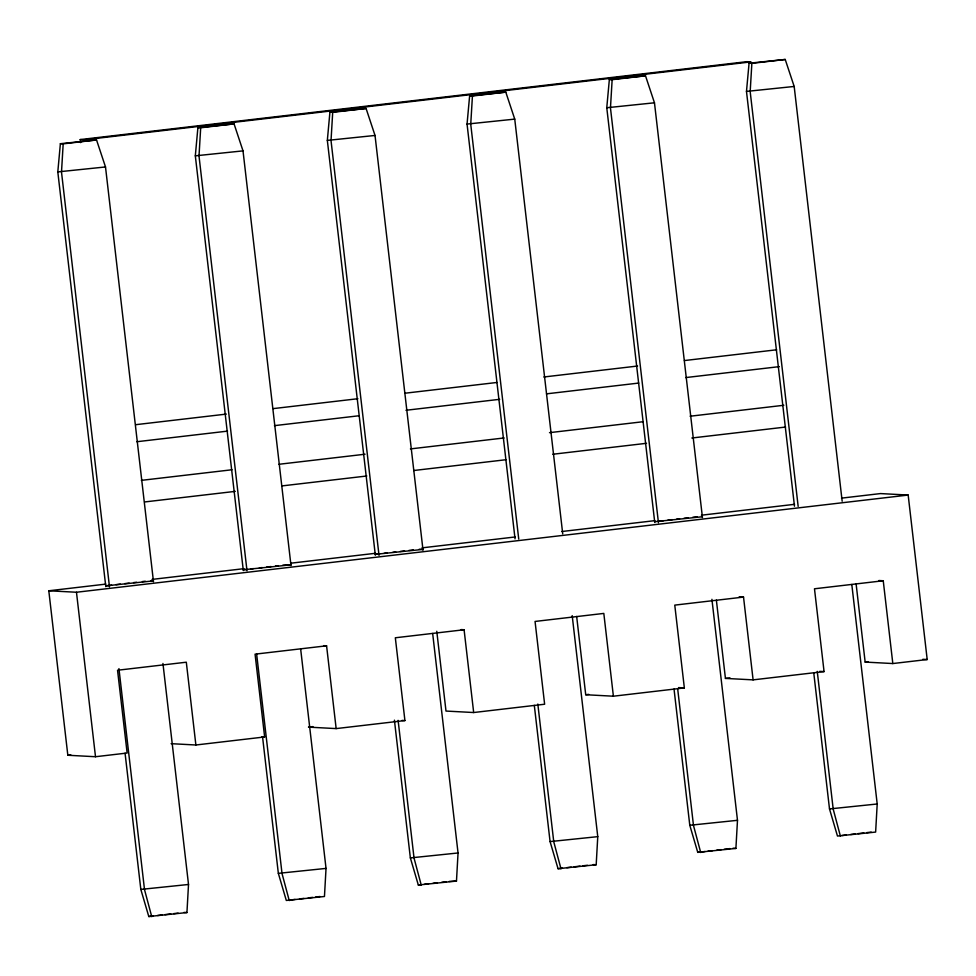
<?xml version="1.0" encoding="UTF-8"?>
<svg xmlns="http://www.w3.org/2000/svg" width="976" height="976" viewBox="0 0 976 976"><rect width="100%" height="100%" fill="white"/><g stroke="black" fill="none" stroke-linecap="round" stroke-linejoin="round"><path stroke-width="1.46" d="M125.062 753.179L140.825 889.417L148.791 916.525L186.941 912.56L188.514 884.476L162.943 663.46M300.645 648.906L326.033 868.408L324.459 896.493L286.31 900.458L278.343 873.349L262.581 737.112M394.414 720.166L410.359 857.916L418.326 885.025L456.475 881.072L458.049 852.975L432.661 633.485M534.311 705.355L550.074 841.593L558.04 868.701L596.19 864.736L597.763 836.652L572.192 615.636M674.026 689.032L689.788 825.269L697.755 852.365L735.904 848.412L737.49 820.316L711.919 599.313M851.804 584.49L877.204 803.992L875.631 832.077L837.469 836.042L829.502 808.933L813.74 672.696M153.488 581.72L105.506 166.957L96.539 139.958L63.184 143.85L61.5 172.093L109.483 586.869M291.007 565.653L243.012 150.877L234.057 123.879L200.69 127.783L199.006 156.026L247.001 570.789M423.023 550.22L375.028 135.457L366.073 108.458L332.706 112.35L331.023 140.593L379.017 555.368M562.737 533.896L514.742 119.121L505.788 92.122L472.433 96.026L470.737 124.269L518.732 539.033M702.452 517.561L654.469 102.797L645.502 75.799L612.147 79.69L610.464 107.933L658.446 522.709M842.166 501.237L794.183 86.461L785.216 59.463L751.862 63.367L750.178 91.61L798.161 506.385M105.798 586.674L57.804 171.898L60.378 143.704L96.539 139.958M243.317 570.594L195.322 155.831L197.896 127.636L234.057 123.879M375.333 555.173L327.338 140.398L329.912 112.203L366.073 108.458M515.047 538.837L467.053 124.074L469.627 95.88L505.788 92.122M654.762 522.514L606.767 107.738L609.353 79.544L645.502 75.799M794.476 506.19L746.481 91.415L749.068 63.22L785.216 59.463M80.215 139.58L746.896 61.671L750.995 61.891L84.314 139.8L80.215 139.58L80.569 142.606M105.506 166.957L57.804 171.898M243.012 150.877L195.322 155.831M375.028 135.457L327.338 140.398M514.742 119.121L467.053 124.074M654.469 102.797L606.767 107.738M794.183 86.461L746.481 91.415M135.664 424.694L226.371 414.092M273.231 408.615L357.887 398.72M404.747 393.243L496.967 382.47M543.827 376.992L637.56 366.037M684.42 360.559L776.64 349.786M136.86 441.725L227.567 431.124M274.427 425.646L359.083 415.752M405.955 410.274L499.675 399.318M546.548 393.84L638.755 383.068M685.628 377.59L779.348 366.634M141.337 480.363L232.032 469.761M278.904 464.283L365.073 454.218M410.42 448.911L504.153 437.956M549.5 432.661L643.233 421.705M690.093 416.227L783.826 405.272M144.607 501.957L235.314 491.367M282.174 485.889L366.83 475.995M413.69 470.517L505.91 459.733M552.77 454.255L646.502 443.311M691.85 438.004L785.582 427.049M841.495 498.138L880.498 493.575L908.168 495.052L927.2 659.532L892.82 663.546L883.243 580.757L814.484 588.784L824.061 671.586L753.106 679.869L743.529 597.08L674.77 605.12L684.347 687.909L613.392 696.205L603.815 613.416L535.055 621.444L544.632 704.233L473.677 712.529L464.088 629.74L395.329 637.779L404.918 720.569L336.159 728.596L326.582 645.807L255.065 654.164L264.642 736.953L195.883 744.993L186.306 662.204L117.547 670.244L127.136 753.033L95.502 756.729L67.832 755.253L48.8 590.785L105.811 584.112M152 579.415L244.073 568.654M290.86 563.189L375.382 553.307M421.998 547.865L515.133 536.971M561.712 531.53L654.859 520.647M701.427 515.206L794.574 504.324M111.569 585.173L105.701 585.856L153.391 580.903L150.938 580.781M115.973 584.648L120.365 584.136M124.769 583.624L129.174 583.111M133.566 582.599L136.506 582.257M142.374 581.574L145.302 581.22M246.147 569.435L243.219 569.777L290.909 564.836L282.82 565.153M250.551 568.923L253.492 568.581M259.348 567.898L262.288 567.556M266.692 567.044L271.084 566.531M275.488 566.007L278.416 565.665M379.64 553.843L375.235 554.356L422.925 549.403L419.241 549.207M384.032 553.331L386.972 552.977M392.84 552.294L395.768 551.952M400.172 551.44L404.564 550.928M408.968 550.415L413.373 549.903M659.068 521.184L663.473 520.672M667.865 520.159L672.269 519.635M676.673 519.122L679.601 518.781M684.005 518.268L688.409 517.756M692.801 517.243L697.206 516.731M702.366 516.755L654.664 521.696M48.8 590.785L76.47 592.249L908.168 495.052M67.832 755.253L70.845 754.912M312.967 726.608L308.489 727.132L336.159 728.596M576.657 616.454L585.722 694.729L588.735 694.375M716.372 600.13L725.436 678.405L729.963 677.881M856.098 583.807L865.151 662.082L868.14 661.728M188.514 884.476L140.825 889.417M326.033 868.408L278.343 873.349M458.049 852.975L410.359 857.916M597.763 836.652L550.074 841.593M737.49 820.316L689.788 825.269M877.204 803.992L829.502 808.933M148.791 916.525L153.183 916.013M157.587 915.5L161.992 914.976M164.92 914.634L170.788 913.951M173.728 913.609L178.12 913.097M290.702 899.933L295.106 899.421M299.51 898.908L303.902 898.396M308.306 897.883L312.71 897.371M315.638 897.029L320.043 896.505M418.326 885.025L421.254 884.683M424.182 884.341L428.586 883.829M432.99 883.304L437.394 882.792M441.786 882.28L446.191 881.767M449.119 881.426L456.475 881.072M558.04 868.701L562.432 868.176M566.836 867.664L571.241 867.152M574.169 866.81L580.037 866.127M582.977 865.785L587.369 865.273M697.755 852.365L705.087 851.511M708.015 851.17L712.419 850.657M716.823 850.133L721.227 849.62M724.155 849.279L730.024 848.595M841.873 835.529L846.265 835.005M850.669 834.492L855.074 833.98M858.002 833.638L863.87 832.955M866.81 832.613L871.202 832.101M749.068 63.22L751.862 63.367M609.353 79.544L612.147 79.69M469.627 95.88L472.433 96.026M329.912 112.203L332.706 112.35M197.896 127.636L200.69 127.783M60.378 143.704L63.184 143.85M878.876 580.525L883.243 580.757M739.161 596.848L743.529 597.08M461.184 629.581L464.088 629.74M922.832 659.3L927.2 659.532M865.151 662.082L892.82 663.546M819.694 671.354L824.061 671.586M323.666 645.661L326.582 645.807M725.436 678.405L753.106 679.869M678.515 687.604L684.347 687.909M585.722 694.729L613.392 696.205M473.677 712.529L445.995 711.065L436.772 631.277M402.002 720.41L404.918 720.569M261.739 736.807L264.642 736.953M171.129 743.675L195.883 744.993M732.952 848.254L735.904 848.412M593.237 864.577L596.19 864.736M183.988 912.414L186.941 912.56M840.421 836.2L833.199 809.128L817.254 671.378M700.707 852.524L693.485 825.464L677.722 689.227M560.993 868.847L553.758 841.788L537.825 704.038M421.266 885.183L414.044 858.111L398.11 720.361M289.25 900.604L282.027 873.544L256.639 654.054M151.744 916.684L144.509 889.612L118.938 668.609M76.47 592.249L95.502 756.729"/></g></svg>
